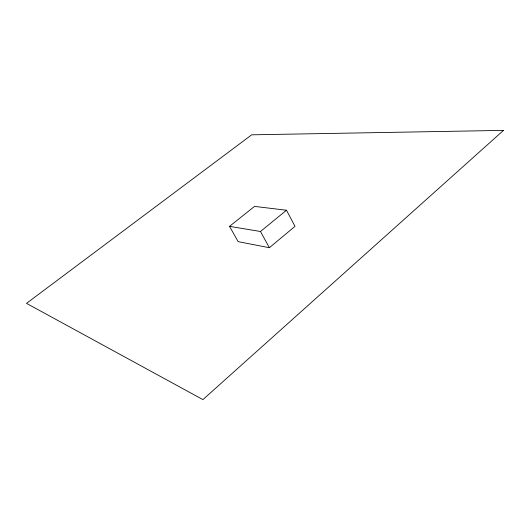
<?xml version="1.0" encoding="UTF-8"?>
<svg xmlns="http://www.w3.org/2000/svg" width="530" height="530" viewBox="0 0 530 530"><rect width="100%" height="100%" fill="white"/><g stroke="black" fill="none" stroke-linecap="round" stroke-linejoin="round"><path stroke-width="0.79" d="M269.373 247.715L295.005 226.356L286.491 210.238L254.532 206.402L229.523 226.35L238.149 241.653L269.373 247.715L260.482 231.497L229.523 226.35M260.482 231.497L286.491 210.238M503.5 130.387L202.91 399.613L26.5 303.365L251.697 134.819L503.5 130.387"/></g></svg>
